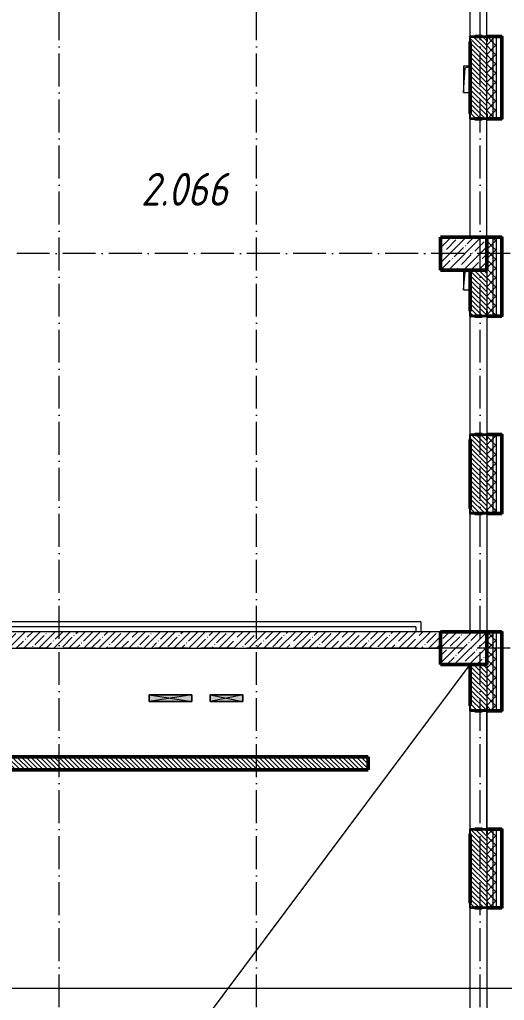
# Model space of a CAD drawing. Header units: millimetres. Extents: x -401725 to 250493, y 305116 to 802890.
# Drawn here: x 792 to 8160, y 337669 to 352581 of the extents above; entities that cross this region are included whole.
import ezdxf

# ---------------------------------------------------------------- set-up
doc = ezdxf.new("R2010")
doc.units = ezdxf.units.MM
doc.linetypes.add('50_200_ШТРИХ_1Т_ш5_п1_п1_', pattern=[700, 500, -100, 0, -100])
for name, color, linetype, lineweight in [('A-DETL-____-OTLN-4', 7, 'Continuous', 18), ('A-DETL-GENF-OTLN', 7, 'Continuous', 9), ('A-GENM-____-MCUT', 7, 'Continuous', 25), ('A-GENM-____-OTLN', 7, 'Continuous', 9), ('A-GENM-____-OTLN-1', 7, 'Continuous', 25), ('A-GLAZ-____-OTLN', 7, 'Continuous', 9), ('A-WALL-____-MCUT-1', 7, 'Continuous', 9), ('A-WALL-____-MCUT-2', 7, 'Continuous', 50), ('A-WALL-____-MCUT-3', 7, 'Continuous', 9), ('A-WALL-____-OTLN', 7, 'Continuous', 9), ('A-WALL-____-PATT-1', 7, 'Continuous', 9), ('A-WALL-FNSH-MCUT-1', 7, 'Continuous', 9), ('S-COLS-____-MCUT', 7, 'Continuous', 50), ('S-COLS-____-OTLN', 7, 'Continuous', 9), ('S-GRID-____-OTLN-1', 7, '50_200_ШТРИХ_1Т_ш5_п1_п1_', 9), ('Марки помещений', 7, 'Continuous', 9)]:
    doc.layers.add(name, color=color, linetype=linetype, lineweight=lineweight)
doc.layers.add('G-____-____-SYMB-1', color=9, linetype='Continuous', lineweight=9, true_color=0x808080)
doc.styles.add('ISOCPEUR_I_3', font='isocpeui.ttf', dxfattribs={"width": 0.85, "height": 2.2})
pattern_1 = [(135, (-15659.08, 310542.9), (-35.35534, -35.35534), [])]
pattern_2 = [(45, (-15659.08, 310542.9), (-85.53659, 85.53659), []), (45, (-15602.06, 310542.9), (-85.53659, 85.53659), [])]
pattern_3 = [(45, (-15659.08, 310542.9), (-70.71068, 70.71068), []), (135, (-15659.08, 310542.9), (-70.71068, -70.71068), [])]

# ---------------------------------------------------------------- blocks, each defined once
blk = doc.blocks.new('BSC_Колонна _Прямоугольная - 500х700-25976089-АР1_План отверстий 2 этажа в осях 1-64_А-ГГ')
at = {"layer": 'S-COLS-____-OTLN'}
h = blk.add_hatch(dxfattribs=at)
h.set_pattern_fill('FP_27', color=256, style=0, pattern_type=2)
h.set_pattern_definition([(315, (-32481.04, 23200), (114.04925, 114.04925), []), (315, (-32481.04, 23085.95), (114.04925, 114.04925), [201.613, -40.323, 3.353, -36.97])])
h.paths.add_polyline_path([(-250, 350), (-250, -350), (250, -350), (250, 350)], flags=0)
at = {"layer": 'S-COLS-____-MCUT'}
for p, q in [((250, 350), (-250, 350)), ((-250, 350), (-250, -350)), ((250, -350), (250, 350)), ((-250, -350), (250, -350))]:
    blk.add_line(p, q, dxfattribs=at)
blk = doc.blocks.new('BSC_Колонна _Прямоугольная - 500х700-V3-АР1_План отверстий 2 этажа в осях 1-64_А-ГГ')
at = {"layer": 'S-COLS-____-OTLN'}
h = blk.add_hatch(dxfattribs=at)
h.set_pattern_fill('FP_29', color=256, style=0, pattern_type=2)
h.set_pattern_definition([(315, (-38481.04, 23200), (114.04925, 114.04925), []), (315, (-38481.04, 23085.95), (114.04925, 114.04925), [201.613, -40.323, 3.353, -36.97])])
h.paths.add_polyline_path([(-250, 237), (-250, -350), (250, -350), (250, 350), (-250, 350)], flags=0)
at = {"layer": 'S-COLS-____-MCUT'}
for p, q in [((250, 350), (-250, 350)), ((-250, 350), (-250, -350)), ((250, -350), (250, 350)), ((-250, -350), (250, -350))]:
    blk.add_line(p, q, dxfattribs=at)
blk = doc.blocks.new('Фахверк_СКБ_Уголок - 250_2700-27497298-АР1_План отверстий 2 этажа в осях 1-64_А-ГГ')
at = {"layer": 'A-GENM-____-MCUT'}
for p, q in [((200, 181), (125, 181)), ((125, 181), (125, 106)), ((131, 106), (131, 175)), ((131, 175), (200, 175)), ((200, 175), (200, 181)), ((125, 106), (131, 106)), ((131, -6), (125, -6)), ((125, -6), (125, -81)), ((125, -81), (200, -81)), ((131, -75), (131, -6)), ((200, -75), (131, -75)), ((200, -81), (200, -75))]:
    blk.add_line(p, q, dxfattribs=at)
blk = doc.blocks.new('AR_Отверстие прямоугольное _в плите_ - AR_Отверстие прямоугольное _в плите_-30510814-АР1_План отверстий 2 этажа в осях 1-64_А-ГГ')
at = {"layer": 'A-GENM-____-OTLN'}
for p, q in [((-50, 150), (-50, -150)), ((-25, 125), (50, 150)), ((-50, -150), (-25, 125)), ((-50, -150), (50, -150))]:
    blk.add_line(p, q, dxfattribs=at)
blk = doc.blocks.new('AR_Отверстие прямоугольное _в плите_ - AR_Отверстие прямоугольное _в плите_-30510902-АР1_План отверстий 2 этажа в осях 1-64_А-ГГ')
at = {"layer": 'A-GENM-____-OTLN'}
for p, q in [((50, 200), (-50, 200)), ((-50, 200), (-50, -200)), ((-50, -200), (-25, 175)), ((-25, 175), (50, 200)), ((-50, -200), (50, -200))]:
    blk.add_line(p, q, dxfattribs=at)
blk = doc.blocks.new('AR_Отверстие прямоугольное _в стене__БезПР - AR_Отверстие прямоугольное _в стене__БезПР-36428237-АР1_План отверстий 2 этажа в осях 1-64_А-ГГ')
at = {"layer": 'A-GLAZ-____-OTLN'}
blk.add_hatch(color=256, dxfattribs=at).paths.add_polyline_path([(-325, -50), (325, -50), (325, 50), (-325, 50)], flags=0)
at = {"layer": 'A-DETL-GENF-OTLN'}
for p, q in [((-325, -50), (-325, 50)), ((-325, 50), (325, 50)), ((325, 50), (-325, -50)), ((-325, 50), (325, -50)), ((325, 50), (-325, 50)), ((-325, 50), (-325, -50)), ((325, 50), (325, -50)), ((325, -50), (325, 50)), ((325, -50), (-325, -50)), ((-325, -50), (325, -50))]:
    blk.add_line(p, q, dxfattribs=at)
at = {"layer": 'A-GLAZ-____-OTLN'}
blk.add_line((325, 50), (-325, 50), dxfattribs=at)
blk = doc.blocks.new('AR_Отверстие прямоугольное _в стене__БезПР - AR_Отверстие прямоугольное _в стене__БезПР-36788943-АР1_План отверстий 2 этажа в осях 1-64_А-ГГ')
at = {"layer": 'A-GLAZ-____-OTLN'}
blk.add_hatch(color=256, dxfattribs=at).paths.add_polyline_path([(250, -50), (250, 50), (-250, 50), (-250, -50), (-47, -50)], flags=0)
at = {"layer": 'A-DETL-GENF-OTLN'}
for p, q in [((-250, -50), (-250, 50)), ((-250, 50), (250, 50)), ((250, 50), (-250, -50)), ((-250, 50), (250, -50)), ((250, 50), (-250, 50)), ((-250, 50), (-250, -50)), ((250, 50), (250, -50)), ((250, -50), (250, 50)), ((250, -50), (-250, -50)), ((-250, -50), (250, -50))]:
    blk.add_line(p, q, dxfattribs=at)
at = {"layer": 'A-GLAZ-____-OTLN'}
blk.add_line((250, 50), (-250, 50), dxfattribs=at)

msp = doc.modelspace()

# ---------------------------------------------------------------- hatches: boundary and pattern name
at = {"layer": 'A-WALL-____-PATT-1'}
h = msp.add_hatch(dxfattribs=at)
h.set_pattern_fill('FP_3', color=256, style=0, pattern_type=2)
h.set_pattern_definition(pattern_2)
h.paths.add_polyline_path([(8140.9187, 352093.9433), (8140.9187, 352323.9433), (8120.9187, 352323.9433), (8120.9187, 352093.9433)], flags=0)
h.paths.add_polyline_path([(8140.9187, 354123.9433), (8140.9187, 358523.9433), (8120.9187, 358523.9433), (8120.9187, 354123.9433)], flags=0)
h = msp.add_hatch(dxfattribs=at)
h.set_pattern_fill('FP_1', color=256, style=0, pattern_type=2)
h.set_pattern_definition(pattern_3)
h.paths.add_polyline_path([(8040.9187, 320073.9433), (8040.9187, 322273.9433), (7990.9187, 322273.9433), (7990.9187, 320073.9433)], flags=0)
h.paths.add_polyline_path([(7990.9187, 324073.9433), (8040.9187, 324073.9433), (8040.9187, 325273.9433), (7990.9187, 325273.9433), (7990.9187, 325038.7138)], flags=0)
h.paths.add_polyline_path([(7990.9187, 327073.9433), (8040.9187, 327073.9433), (8040.9187, 328273.9433), (7990.9187, 328273.9433)], flags=0)
h.paths.add_polyline_path([(8040.9187, 330073.9433), (8040.9187, 331273.9433), (7990.9187, 331273.9433), (7990.9187, 330073.9433)], flags=0)
h.paths.add_polyline_path([(8040.9187, 333073.9433), (8040.9187, 334273.9433), (7990.9187, 334273.9433), (7990.9187, 333073.9433)], flags=0)
h.paths.add_polyline_path([(8040.9187, 336073.9433), (8040.9187, 337273.9433), (7990.9187, 337273.9433), (7990.9187, 336073.9433)], flags=0)
h.paths.add_polyline_path([(8040.9187, 339073.9433), (8040.9187, 340273.9433), (7990.9187, 340273.9433), (7990.9187, 339073.9433)], flags=0)
h.paths.add_polyline_path([(8040.9187, 342073.9433), (8040.9187, 343273.9433), (7990.9187, 343273.9433), (7990.9187, 342073.9433)], flags=0)
h.paths.add_polyline_path([(8040.9187, 345073.9433), (8040.9187, 346273.9433), (7990.9187, 346273.9433), (7990.9187, 345073.9433)], flags=0)
h.paths.add_polyline_path([(8040.9187, 348073.9433), (8040.9187, 349273.9433), (7990.9187, 349273.9433), (7990.9187, 348073.9433)], flags=0)
h.paths.add_polyline_path([(8040.9187, 351073.9433), (8040.9187, 352323.9433), (7990.9187, 352323.9433), (7990.9187, 351073.9433)], flags=0)
h.paths.add_polyline_path([(8040.9187, 354123.9433), (8040.9187, 358373.9433), (7990.9187, 358373.9433), (7990.9187, 354123.9433)], flags=0)
h = msp.add_hatch(dxfattribs=at)
h.set_pattern_fill('FP_1', color=256, style=0, pattern_type=2)
h.set_pattern_definition(pattern_3)
h.paths.add_polyline_path([(7990.9187, 320073.9433), (7990.9187, 322273.9433), (7896.9187, 322273.9433), (7896.9187, 322198.9433), (7890.9187, 322198.9433), (7890.9187, 320073.9433)], flags=0)
h.paths.add_polyline_path([(7896.9187, 324073.9433), (7990.9187, 324073.9433), (7990.9187, 325273.9433), (7896.9187, 325273.9433), (7896.9187, 325198.9433), (7890.9187, 325198.9433), (7890.9187, 324148.9433), (7896.9187, 324148.9433), (7896.9187, 324079.9433)], flags=0)
h.paths.add_polyline_path([(7990.9187, 327073.9433), (7990.9187, 328273.9433), (7890.9187, 328273.9433), (7890.9187, 327148.9433), (7896.9187, 327148.9433), (7896.9187, 327073.9433)], flags=0)
h.paths.add_polyline_path([(7990.9187, 330073.9433), (7990.9187, 331273.9433), (7896.9187, 331273.9433), (7896.9187, 331198.9433), (7890.9187, 331198.9433), (7890.9187, 330148.9433), (7896.9187, 330148.9433), (7896.9187, 330073.9433)], flags=0)
h.paths.add_polyline_path([(7890.9187, 333073.9433), (7990.9187, 333073.9433), (7990.9187, 334273.9433), (7896.9187, 334273.9433), (7896.9187, 334198.9433), (7890.9187, 334198.9433), (7890.9187, 333573.9433)], flags=0)
h.paths.add_polyline_path([(7896.9187, 336073.9433), (7990.9187, 336073.9433), (7990.9187, 337273.9433), (7890.9187, 337273.9433), (7890.9187, 336148.9433), (7896.9187, 336148.9433), (7896.9187, 336079.9433)], flags=0)
h.paths.add_polyline_path([(7990.9187, 339073.9433), (7990.9187, 340273.9433), (7896.9187, 340273.9433), (7896.9187, 340198.9433), (7890.9187, 340198.9433), (7890.9187, 339148.9433), (7896.9187, 339148.9433), (7896.9187, 339073.9433)], flags=0)
h.paths.add_polyline_path([(7990.9187, 342073.9433), (7990.9187, 343273.9433), (7890.9187, 343273.9433), (7890.9187, 342148.9433), (7896.9187, 342148.9433), (7896.9187, 342073.9433)], flags=0)
h.paths.add_polyline_path([(7896.9187, 345073.9433), (7990.9187, 345073.9433), (7990.9187, 346273.9433), (7896.9187, 346273.9433), (7896.9187, 346198.9433), (7890.9187, 346198.9433), (7890.9187, 345148.9433), (7896.9187, 345148.9433), (7896.9187, 345079.9433)], flags=0)
h.paths.add_polyline_path([(7896.9187, 348073.9433), (7990.9187, 348073.9433), (7990.9187, 349273.9433), (7890.9187, 349273.9433), (7890.9187, 348148.9433), (7896.9187, 348148.9433), (7896.9187, 348079.9433)], flags=0)
h.paths.add_polyline_path([(7990.9187, 351073.9433), (7990.9187, 352323.9433), (7896.9187, 352323.9433), (7896.9187, 352248.9433), (7890.9187, 352248.9433), (7890.9187, 351148.9433), (7896.9187, 351148.9433), (7896.9187, 351073.9433)], flags=0)
h.paths.add_polyline_path([(7990.9187, 354123.9433), (7990.9187, 358273.9433), (7890.9187, 358273.9433), (7890.9187, 354123.9433)], flags=0)
h = msp.add_hatch(dxfattribs=at)
h.set_pattern_fill('FP_6', color=256, style=0, pattern_type=2)
h.set_pattern_definition(pattern_1)
h.paths.add_polyline_path([(7709.9187, 351073.9433), (7821.9187, 351073.9433), (7821.9187, 351079.9433), (7890.9187, 351079.9433), (7890.9187, 352317.9433), (7821.9187, 352317.9433), (7821.9187, 352323.9433), (7709.9187, 352323.9433), (7709.9187, 352317.9433), (7640.9187, 352317.9433), (7640.9187, 351079.9433), (7709.9187, 351079.9433)], flags=0)
h = msp.add_hatch(dxfattribs=at)
h.set_pattern_fill('FP_3', color=256, style=0, pattern_type=2)
h.set_pattern_definition(pattern_2)
h.paths.add_polyline_path([(8140.9187, 320263.9433), (8140.9187, 322273.9433), (8120.9187, 322273.9433), (8120.9187, 320263.9433)], flags=0)
h.paths.add_polyline_path([(8140.9187, 324073.9433), (8140.9187, 325273.9433), (8120.9187, 325273.9433), (8120.9187, 324073.9433)], flags=0)
h.paths.add_polyline_path([(8140.9187, 327073.9433), (8140.9187, 328273.9433), (8120.9187, 328273.9433), (8120.9187, 327073.9433)], flags=0)
h.paths.add_polyline_path([(8140.9187, 330073.9433), (8140.9187, 331273.9433), (8120.9187, 331273.9433), (8120.9187, 330073.9433)], flags=0)
h.paths.add_polyline_path([(8140.9187, 333073.9433), (8140.9187, 334273.9433), (8120.9187, 334273.9433), (8120.9187, 333073.9433)], flags=0)
h.paths.add_polyline_path([(8140.9187, 336073.9433), (8140.9187, 337273.9433), (8120.9187, 337273.9433), (8120.9187, 336073.9433)], flags=0)
h.paths.add_polyline_path([(8140.9187, 339073.9433), (8140.9187, 340273.9433), (8120.9187, 340273.9433), (8120.9187, 339073.9433)], flags=0)
h.paths.add_polyline_path([(8140.9187, 342073.9433), (8140.9187, 343273.9433), (8120.9187, 343273.9433), (8120.9187, 342073.9433)], flags=0)
h.paths.add_polyline_path([(8120.9187, 345073.9433), (8140.9187, 345073.9433), (8140.9187, 346273.9433), (8120.9187, 346273.9433), (8120.9187, 345678.5697)], flags=0)
h.paths.add_polyline_path([(8140.9187, 348073.9433), (8140.9187, 349273.9433), (8120.9187, 349273.9433), (8120.9187, 348073.9433)], flags=0)
h.paths.add_polyline_path([(8140.9187, 351073.9433), (8140.9187, 352093.9433), (8120.9187, 352093.9433), (8120.9187, 351073.9433)], flags=0)
h = msp.add_hatch(dxfattribs=at)
h.set_pattern_fill('FP_6', color=256, style=0, pattern_type=2)
h.set_pattern_definition(pattern_1)
h.paths.add_polyline_path([(7821.9187, 345073.9433), (7821.9187, 345079.9433), (7890.9187, 345079.9433), (7890.9187, 346267.9433), (7821.9187, 346267.9433), (7821.9187, 346273.9433), (7709.9187, 346273.9433), (7709.9187, 346267.9433), (7640.9187, 346267.9433), (7640.9187, 345079.9433), (7709.9187, 345079.9433), (7709.9187, 345073.9433)], flags=0)
h.paths.add_polyline_path([(7821.9187, 348073.9433), (7821.9187, 348079.9433), (7890.9187, 348079.9433), (7890.9187, 348773.9433), (7640.9187, 348773.9433), (7640.9187, 348079.9433), (7709.9187, 348079.9433), (7709.9187, 348073.9433)], flags=0)
h = msp.add_hatch(dxfattribs=at)
h.set_pattern_fill('FP_25', color=256, style=0, pattern_type=2)
h.set_pattern_definition([(45, (-15659.08, 310542.9), (-114.04925, 114.04925), []), (45, (-15545.03, 310542.9), (-114.04925, 114.04925), [201.612, -40.322, 3.353, -36.97])])
h.paths.add_polyline_path([(7190.9187, 343023.9433), (7190.9187, 343273.9433), (-1059.0813, 343273.9433), (-1059.0813, 343023.9433), (5536.8006, 343023.9433)], flags=0)
h = msp.add_hatch(dxfattribs=at)
h.set_pattern_fill('FP_6', color=256, style=0, pattern_type=2)
h.set_pattern_definition(pattern_1)
h.paths.add_polyline_path([(7821.9187, 339073.9433), (7821.9187, 339079.9433), (7890.9187, 339079.9433), (7890.9187, 340267.9433), (7821.9187, 340267.9433), (7821.9187, 340273.9433), (7709.9187, 340273.9433), (7709.9187, 340267.9433), (7640.9187, 340267.9433), (7640.9187, 339079.9433), (7709.9187, 339079.9433), (7709.9187, 339073.9433)], flags=0)
h.paths.add_polyline_path([(7821.9187, 342073.9433), (7821.9187, 342079.9433), (7890.9187, 342079.9433), (7890.9187, 342773.9433), (7640.9187, 342773.9433), (7640.9187, 342079.9433), (7709.9187, 342079.9433), (7709.9187, 342073.9433)], flags=0)
h = msp.add_hatch(dxfattribs=at)
h.set_pattern_fill('FP_6', color=256, style=0, pattern_type=2)
h.set_pattern_definition(pattern_1)
h.paths.add_polyline_path([(6090.9187, 341173.9433), (6090.9187, 341373.9433), (-3209.0813, 341373.9433), (-3209.0813, 341173.9433), (5536.8006, 341173.9433)], flags=0)

# ---------------------------------------------------------------- linework, layer by layer
at = {"layer": 'A-DETL-____-OTLN-4'}
for p, q in [((6890.9187, 343423.9433), (-859.0813, 343423.9433)), ((6815.9187, 343348.9433), (-859.0813, 343348.9433)), ((6815.9187, 343348.9433), (6815.9187, 343273.9433)), ((6890.9187, 343423.9433), (6890.9187, 343273.9433)), ((-5559.0813, 325123.9433), (7640.9187, 342773.9433))]:
    msp.add_line(p, q, dxfattribs=at)
at = {"layer": 'A-WALL-____-MCUT-1'}
for p, q in [((7190.9187, 343273.9433), (-1059.0813, 343273.9433)), ((-1059.0813, 343023.9433), (7190.9187, 343023.9433))]:
    msp.add_line(p, q, dxfattribs=at)
at = {"layer": 'A-WALL-____-MCUT-2'}
for p, q in [((7640.9187, 352248.9433), (7640.9187, 351148.9433)), ((7821.9187, 352323.9433), (7709.9187, 352323.9433)), ((8120.9187, 352323.9433), (7896.9187, 352323.9433)), ((8120.9187, 351073.9433), (8120.9187, 352323.9433)), ((7709.9187, 351073.9433), (7821.9187, 351073.9433)), ((7896.9187, 351073.9433), (8120.9187, 351073.9433)), ((8120.9187, 349273.9433), (7890.9187, 349273.9433)), ((8120.9187, 348073.9433), (8120.9187, 349273.9433)), ((7640.9187, 348773.9433), (7640.9187, 348148.9433)), ((7709.9187, 348073.9433), (7821.9187, 348073.9433)), ((7896.9187, 348073.9433), (8120.9187, 348073.9433)), ((7821.9187, 346273.9433), (7709.9187, 346273.9433)), ((8120.9187, 346273.9433), (7896.9187, 346273.9433)), ((8120.9187, 345073.9433), (8120.9187, 346273.9433)), ((7640.9187, 346198.9433), (7640.9187, 345148.9433)), ((7709.9187, 345073.9433), (7821.9187, 345073.9433)), ((7896.9187, 345073.9433), (8120.9187, 345073.9433)), ((8120.9187, 343273.9433), (7890.9187, 343273.9433)), ((8120.9187, 342073.9433), (8120.9187, 343273.9433)), ((7640.9187, 342773.9433), (7640.9187, 342148.9433)), ((7709.9187, 342073.9433), (7821.9187, 342073.9433)), ((7896.9187, 342073.9433), (8120.9187, 342073.9433)), ((6090.9187, 341373.9433), (-3209.0813, 341373.9433)), ((6090.9187, 341173.9433), (6090.9187, 341373.9433)), ((-3209.0813, 341173.9433), (6090.9187, 341173.9433)), ((7640.9187, 340198.9433), (7640.9187, 339148.9433)), ((7821.9187, 340273.9433), (7709.9187, 340273.9433)), ((8120.9187, 340273.9433), (7896.9187, 340273.9433)), ((8120.9187, 339073.9433), (8120.9187, 340273.9433)), ((7709.9187, 339073.9433), (7821.9187, 339073.9433)), ((7896.9187, 339073.9433), (8120.9187, 339073.9433))]:
    msp.add_line(p, q, dxfattribs=at)
at = {"layer": 'A-WALL-____-MCUT-3'}
for p, q in [((7890.9187, 351148.9433), (7890.9187, 352248.9433)), ((7990.9187, 351073.9433), (7990.9187, 352323.9433)), ((8040.9187, 351073.9433), (8040.9187, 352323.9433)), ((7990.9187, 348073.9433), (7990.9187, 349273.9433)), ((8040.9187, 348073.9433), (8040.9187, 349273.9433)), ((7890.9187, 348773.9433), (7890.9187, 348148.9433)), ((7990.9187, 345073.9433), (7990.9187, 346273.9433)), ((8040.9187, 345073.9433), (8040.9187, 346273.9433)), ((7890.9187, 346198.9433), (7890.9187, 345148.9433)), ((7990.9187, 342073.9433), (7990.9187, 343273.9433)), ((8040.9187, 342073.9433), (8040.9187, 343273.9433)), ((7890.9187, 342773.9433), (7890.9187, 342148.9433)), ((7890.9187, 340198.9433), (7890.9187, 339148.9433)), ((7990.9187, 339073.9433), (7990.9187, 340273.9433)), ((8040.9187, 339073.9433), (8040.9187, 340273.9433))]:
    msp.add_line(p, q, dxfattribs=at)
at = {"layer": 'A-WALL-____-OTLN'}
for p, q in [((7640.9187, 352323.9433), (7640.9187, 354123.9433)), ((7890.9187, 352323.9433), (7890.9187, 354123.9433)), ((7640.9187, 349273.9433), (7640.9187, 351073.9433)), ((7890.9187, 349273.9433), (7890.9187, 351073.9433)), ((7640.9187, 346273.9433), (7640.9187, 348073.9433)), ((7890.9187, 348073.9433), (7890.9187, 346273.9433)), ((7890.9187, 346273.9433), (7890.9187, 346273.9433)), ((7640.9187, 343273.9433), (7640.9187, 345073.9433)), ((7890.9187, 345073.9433), (7890.9187, 345073.9433)), ((7890.9187, 345073.9433), (7890.9187, 343273.9433)), ((7640.9187, 340273.9433), (7640.9187, 342073.9433)), ((7890.9187, 340273.9433), (7890.9187, 342073.9433)), ((7890.9187, 342073.9433), (7890.9187, 340273.9433)), ((7640.9187, 337273.9433), (7640.9187, 339073.9433)), ((7890.9187, 339073.9433), (7890.9187, 339073.9433)), ((7890.9187, 339073.9433), (7890.9187, 337273.9433))]:
    msp.add_line(p, q, dxfattribs=at)
at = {"layer": 'A-WALL-FNSH-MCUT-1'}
for p, q in [((8140.9187, 352323.9433), (8120.9187, 352323.9433)), ((8140.9187, 351073.9433), (8140.9187, 352323.9433)), ((8120.9187, 351073.9433), (8140.9187, 351073.9433)), ((8140.9187, 349273.9433), (8120.9187, 349273.9433)), ((8140.9187, 348073.9433), (8140.9187, 349273.9433)), ((8120.9187, 348073.9433), (8140.9187, 348073.9433)), ((8140.9187, 346273.9433), (8120.9187, 346273.9433)), ((8140.9187, 345073.9433), (8140.9187, 346273.9433)), ((8120.9187, 345073.9433), (8140.9187, 345073.9433)), ((8140.9187, 343273.9433), (8120.9187, 343273.9433)), ((8140.9187, 342073.9433), (8140.9187, 343273.9433)), ((8120.9187, 342073.9433), (8140.9187, 342073.9433)), ((8140.9187, 340273.9433), (8120.9187, 340273.9433)), ((8140.9187, 339073.9433), (8140.9187, 340273.9433)), ((8120.9187, 339073.9433), (8140.9187, 339073.9433))]:
    msp.add_line(p, q, dxfattribs=at)
at = {"layer": 'G-____-____-SYMB-1'}
msp.add_line((-20585.1016, 337853.9433), (88489.9911, 337853.9433), dxfattribs=at)
at = {"layer": 'S-GRID-____-OTLN-1'}
for p, q in [((1390.9187, 306060.2949), (1390.9187, 360423.8609)), ((4390.9187, 306060.2949), (4390.9187, 360423.8609)), ((7790.9187, 306060.2949), (7790.9187, 360423.8609)), ((11048.6579, 349023.9433), (-20327.8515, 349023.9433)), ((11048.6579, 343023.9433), (-20327.8515, 343023.9433))]:
    msp.add_line(p, q, dxfattribs=at)

# ---------------------------------------------------------------- block references
at = {"layer": 'A-GENM-____-OTLN'}
for name, p in [('AR_Отверстие прямоугольное _в плите_ - AR_Отверстие прямоугольное _в плите_-30510902-АР1_План отверстий 2 этажа в осях 1-64_А-ГГ', (7590.9187, 351673.9433)), ('AR_Отверстие прямоугольное _в плите_ - AR_Отверстие прямоугольное _в плите_-30510814-АР1_План отверстий 2 этажа в осях 1-64_А-ГГ', (7590.9187, 348623.9433))]:
    msp.add_blockref(name, p, dxfattribs=at)
at = {"layer": 'A-GENM-____-OTLN-1'}
for p, rotation in [((7715.9187, 352448.9433), 269.9999999999999), ((7815.9187, 350948.9433), 89.99999999999991), ((7815.9187, 347948.9433), 89.99999999999991), ((7715.9187, 346398.9433), 269.9999999999999), ((7815.9187, 344948.9433), 89.99999999999991), ((7815.9187, 341948.9433), 89.99999999999991), ((7715.9187, 340398.9433), 269.9999999999999), ((7815.9187, 338948.9433), 89.99999999999991)]:
    msp.add_blockref('Фахверк_СКБ_Уголок - 250_2700-27497298-АР1_План отверстий 2 этажа в осях 1-64_А-ГГ', p, dxfattribs=dict(at, rotation=rotation))
at = {"layer": 'A-GLAZ-____-OTLN'}
for name, p in [('AR_Отверстие прямоугольное _в стене__БезПР - AR_Отверстие прямоугольное _в стене__БезПР-36428237-АР1_План отверстий 2 этажа в осях 1-64_А-ГГ', (3086.4337, 342265.553)), ('AR_Отверстие прямоугольное _в стене__БезПР - AR_Отверстие прямоугольное _в стене__БезПР-36788943-АР1_План отверстий 2 этажа в осях 1-64_А-ГГ', (3936.4337, 342265.553))]:
    msp.add_blockref(name, p, dxfattribs=at)
at = {"layer": 'S-COLS-____-OTLN', "rotation": 89.9999999999999}
for name, p in [('BSC_Колонна _Прямоугольная - 500х700-V3-АР1_План отверстий 2 этажа в осях 1-64_А-ГГ', (7540.9187, 349023.9433)), ('BSC_Колонна _Прямоугольная - 500х700-25976089-АР1_План отверстий 2 этажа в осях 1-64_А-ГГ', (7540.9187, 343023.9433))]:
    msp.add_blockref(name, p, dxfattribs=at)

# ---------------------------------------------------------------- texts
at = {"layer": 'Марки помещений', "insert": (2635.7924, 350251.6761), "char_height": 500, "width": 785.65375, "attachment_point": 1, "style": 'ISOCPEUR_I_3'}
msp.add_mtext('2.066', dxfattribs=at)

doc.saveas('drawing.dxf')
